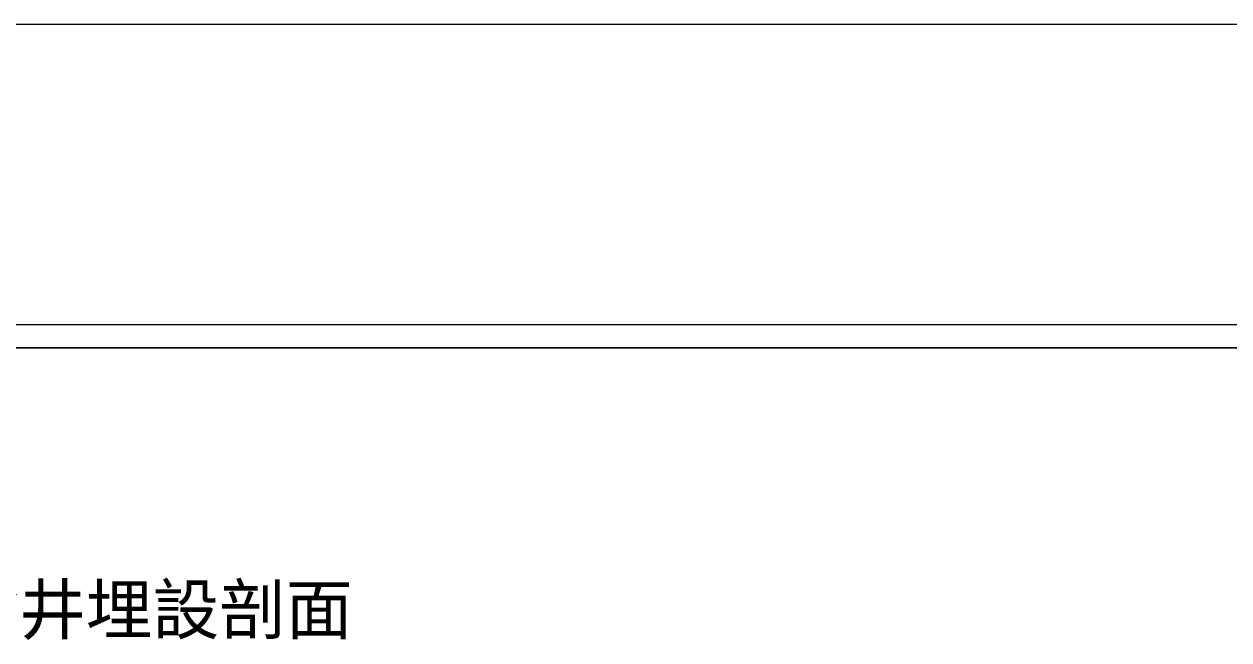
# Model space of a CAD drawing. Header units: millimetres. Extents: x 4229 to 8429, y -1187 to 1783.
# Drawn here: x 7232 to 7971, y 1404 to 1783 of the extents above; entities that cross this region are included whole.
import ezdxf

# ---------------------------------------------------------------- set-up
doc = ezdxf.new("R2010")
doc.units = ezdxf.units.MM
doc.styles.add('微軟正黑體-30', font='Microsoft JhengHei.ttf', dxfattribs={"height": 30})

msp = doc.modelspace()

# ---------------------------------------------------------------- linework, layer by layer
at = {"lineweight": 5}
for p, q in [((4228.98, 1782.5, 163.19), (8428.98, 1782.5, 163.19)), ((4416.02, 1583.68, 163.19), (8241.94, 1583.68, 163.19)), ((4416.02, 1583.68, 326.37), (8241.94, 1583.68, 326.37)), ((8241.94, 1583.68, 326.37), (4416.02, 1583.68, 326.37))]:
    msp.add_line(p, q, dxfattribs=at)
at = {"color": 4, "lineweight": 5}
msp.add_line((8256.16, 1597.9, 326.37), (4401.81, 1597.9, 326.37), dxfattribs=at)

# ---------------------------------------------------------------- texts
at = {"lineweight": 5, "style": '微軟正黑體-30'}
msp.add_text('滲透陰井埋設剖面', height=30, dxfattribs=at).set_placement((7105.81, 1408.17, 326.37))

doc.saveas('drawing.dxf')
